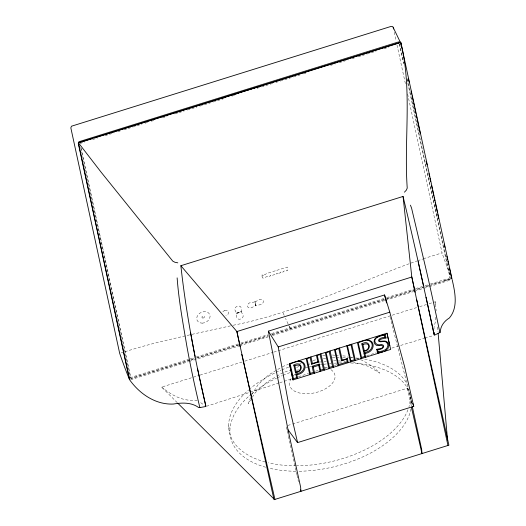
<?xml version="1.0" encoding="UTF-8"?>
<svg xmlns="http://www.w3.org/2000/svg" width="526" height="526" viewBox="0 0 526 526"><rect width="100%" height="100%" fill="white"/><g stroke="black" fill="none" stroke-linecap="round" stroke-linejoin="round"><path stroke-width="0.39" stroke-dasharray="2.63 1.97" d="M435.706 317.31L435.226 322.431L434.035 327.067A69.162 4.063 80.4 0 0 434.022 329.927M255.031 301.917L259.561 299.485A3.334 2.61 -25.6 0 1 263.283 301.076A3.334 2.61 -25.6 0 1 260.679 304.639L255.925 305.586L255.616 304.62M254.801 301.95L250.1 302.68A3.334 2.61 -25.6 0 0 247.496 306.244A3.334 2.61 -25.6 0 0 251.218 307.835L255.702 305.652L254.854 301.733M250.626 397.446L248.134 403.817L250.652 399.892M251.737 394.618L258.292 384.414L268.74 374.893L281.022 367.523M252.329 397.275L255.268 392.698L266.656 382.33L276.117 376.649M236.595 313.47L237.141 312.865L240.454 311.833L241.401 311.971L243.124 315.482A3.334 2.61 -25.6 0 1 240.52 319.045A3.334 2.61 -25.6 0 1 236.799 317.454L236.595 313.47L241.401 311.971M236.555 313.292L241.362 311.793L241.158 307.809A3.334 2.61 -25.6 0 0 237.436 306.217A3.334 2.61 -25.6 0 0 234.839 309.775L236.555 313.292L237.141 312.674M224.635 310.452L227.219 310.452L228.6 312.056L228.047 314.259L225.884 315.771M224.72 310.393L222.82 311.721M276.794 376.241L281.522 373.401L289.813 370.12M282.39 366.701L288.445 364.301M296.592 367.437L298.853 366.537M233.189 325.252C290.562 313.983 343.649 288.998 397.814 267.997A475.557 372.526 -25.6 0 1 410.247 263.362M206.442 406.289L278.951 382.987M279.727 382.737L292.2 378.727M298.439 376.721L308.578 373.467M315.593 371.211L319.492 369.956M121.171 352.907L124.136 351.966M124.879 351.73L134.538 348.764A475.557 372.526 -25.6 0 1 164.447 340.743L191.148 334.529M80.097 143.48L84.791 142.013M92.622 139.574L97.317 138.108M105.147 135.669L114.543 132.736M117.673 131.763L120.809 130.783M123.939 129.81L141.948 124.195M145.077 123.222L148.207 122.242M151.343 121.269L154.473 120.29M162.304 117.85L166.998 116.384M174.829 113.945L184.225 111.019M187.355 110.039L196.75 107.113M199.88 106.134L224.155 98.572M231.979 96.126L236.68 94.667M257.036 88.322L272.692 83.437M275.828 82.464L300.096 74.896M303.226 73.916L306.362 72.943M330.63 65.375L336.107 63.666M339.244 62.693L348.639 59.76M351.769 58.787L354.899 57.814M358.035 56.834L376.037 51.219M383.868 48.78L388.563 47.314M80.715 147.411L130.56 377.49L189.281 359.186M190.064 358.942L195.54 357.233M196.323 356.99L240.172 343.32M240.954 343.077L267.57 334.779M271.488 333.556L385.795 297.926M386.577 297.677L414.758 288.892M415.54 288.649L424.153 285.966M424.936 285.723L429.637 284.257M430.419 284.014L449.993 277.912L450.414 278.787L430.84 284.888M130.56 377.49L130.981 378.365L195.961 358.107M196.744 357.864L267.99 335.654M271.903 334.431L386.209 298.801M386.991 298.558L430.058 285.131M189.847 360.277L130.81 378.681M190.596 360.047L195.12 358.633M196.599 358.173L239.093 344.925M240.487 344.491L268.332 335.812M271.922 334.694L451.709 278.649M444.437 280.917L450.256 279.102M130.56 379.765L188.597 361.671M189.386 361.428L238.797 346.023M239.58 345.779L268.602 336.732M272.521 335.509L384.677 300.55M385.466 300.307L413.699 291.503M414.481 291.259L423.114 288.57M423.897 288.327L428.605 286.854M429.387 286.611L451.347 279.766M177.229 402.62L161.633 387.083L199.275 375.347M200.064 375.104L243.985 361.415M244.768 361.171L273.001 352.367M273.783 352.124L391.429 315.449M392.212 315.205L416.526 307.625M419.663 306.645L428.295 303.956M429.078 303.712L435.35 301.76L436.139 310.721M287.742 425.488L291.647 424.272M292.43 424.028L407.223 388.241L409.07 392.054L411.036 398.09M407.63 94.029L442.044 252.894L427.197 257.536A475.557 372.526 -25.6 0 0 423.502 258.753M324.996 368.292L327.356 367.582M334.431 365.438L336.791 364.728M356.45 358.785L359.6 357.838M366.675 355.701L376.116 352.847M391.844 348.094L424.087 338.349M424.877 338.113L433.523 335.503M307.381 364.551L310.485 363.828M230.519 325.857L191.891 334.365M322.701 355.819L325.14 355.622M318.269 362.138L320.702 361.941M323.937 361.671L326.37 361.474M333.655 360.882L336.081 360.685M332.465 355.03L334.858 355.221M335.654 355.287L339.645 355.609M342.827 355.865L347.614 356.253M338.455 360.875L340.822 361.066M343.978 361.323L345.556 361.454M240.454 311.642L241.362 311.793M351.453 357.187L352.979 357.614M360.593 359.777L362.112 360.211L372.645 366.431L379.851 373.112L368.378 366.333L353.452 362.092M197.25 400.878L196.717 400.687A53.843 15.169 64.7 0 0 194.666 400.141C182.259 401.41 170.924 394.658 161.633 387.083M289.326 326.475L290.536 328.895L289.326 326.475A114.76 13.104 72.7 0 1 288.708 325.213M255.393 304.659L255.702 305.652M408.886 391.311L394.638 335.147M390.036 316.823L394.454 334.411M411.575 402.771L410.326 397.314A92.444 51.423 -12.9 0 1 408.991 406.624M228.652 425.882L229.901 431.333M409.241 392.81L412.266 406.381M407.223 388.241L411.049 405.658M286.354 426.77L287.051 429.959M287.229 430.755L288.281 435.535M288.452 436.33L296.855 474.57M297.026 475.366L298.426 481.737M399.53 43.901L403.692 63.14M406.993 78.367L450.414 278.787M399.28 43.829L403.62 63.87M406.92 79.097L449.993 277.912M394.237 32.218L396.15 41.048M397.018 45.065L405.717 85.199M255.071 301.668L255.925 305.586M81.136 148.286L130.981 378.365M437.579 327.027L438.013 331.919M435.35 301.76L435.574 305.922M288.09 323.911A114.76 13.104 72.7 0 1 285.519 318.355M284.191 315.376A114.76 13.104 72.7 0 1 282.843 312.266M410.984 263.092A475.557 372.526 -25.6 0 1 416.868 261.014M417.605 260.764A475.557 372.526 -25.6 0 1 422.766 259.002M450.151 274.835A68.617 7.837 72.7 0 1 442.044 252.894M200.662 402.673A69.162 19.482 64.7 0 1 204.364 405.414M410.142 394.138A92.444 51.423 -12.9 0 1 410.28 395.723M407.933 409.774A92.444 51.423 -12.9 0 1 297.012 465.806M296.23 465.806A92.444 51.423 -12.9 0 1 268.438 462.827M265.189 462.006A92.444 51.423 -12.9 0 1 248.496 390.003M249.12 389.457A92.444 51.423 -12.9 0 1 275.262 372.77M275.979 372.434A92.444 51.423 -12.9 0 1 281.101 370.146M281.851 369.831A92.444 51.423 -12.9 0 1 288.721 367.148M299.557 363.644A92.444 51.423 -12.9 0 1 301.109 363.21M312.924 360.422A92.444 51.423 -12.9 0 1 316.093 359.83M323.312 358.719A92.444 51.423 -12.9 0 1 325.765 358.416M332.32 357.792A92.444 51.423 -12.9 0 1 335.575 357.588M336.384 357.548A92.444 51.423 -12.9 0 1 339.592 357.437M342.755 357.391A92.444 51.423 -12.9 0 1 348.633 357.496M349.468 357.535A92.444 51.423 -12.9 0 1 352.788 357.726M356.056 358.002A92.444 51.423 -12.9 0 1 359.265 358.357M364.689 359.173A92.444 51.423 -12.9 0 1 407.17 384.269M330.926 369.673A23.197 12.907 -12.9 0 1 314.831 392.79A23.197 12.907 -12.9 0 1 291.2 378.424M293.021 376.11A23.197 12.907 -12.9 0 1 295.441 373.907M323.628 366.977A23.197 12.907 -12.9 0 1 327.645 368.042M411.47 400.385A92.444 51.423 -12.9 0 1 411.437 405.816M410.997 408.932A92.444 51.423 -12.9 0 1 297.479 471.263M295.796 471.257A92.444 51.423 -12.9 0 1 269.68 468.285M265.643 467.233A92.444 51.423 -12.9 0 1 251.007 394.368M251.645 393.829A92.444 51.423 -12.9 0 1 276.512 378.22M277.228 377.885A92.444 51.423 -12.9 0 1 282.35 375.597M283.1 375.281A92.444 51.423 -12.9 0 1 289.971 372.599M296.986 370.238A92.444 51.423 -12.9 0 1 298.505 369.771M305.481 367.838A92.444 51.423 -12.9 0 1 308.63 367.069M309.42 366.885A92.444 51.423 -12.9 0 1 311.004 366.537M320.485 364.761A92.444 51.423 -12.9 0 1 322.925 364.393M323.74 364.281A92.444 51.423 -12.9 0 1 328.658 363.683M329.48 363.604A92.444 51.423 -12.9 0 1 331.117 363.446M334.385 363.19A92.444 51.423 -12.9 0 1 338.442 362.966M339.244 362.933A92.444 51.423 -12.9 0 1 341.637 362.868M350.717 362.986A92.444 51.423 -12.9 0 1 409.103 391.166M262.033 276.347L262.336 277.853L263.342 278.109L268.418 275.959L268.53 276.492L270.39 275.907L270.279 275.381L270.699 275.249L270.818 275.775L275.88 274.197L275.769 273.671L276.426 273.461L276.545 273.993L278.379 273.415L278.267 272.889L278.898 272.692L279.01 273.224L280.746 272.678L280.634 272.152L281.522 271.876L281.64 272.402L283.382 271.857L283.271 271.331L286.249 270.403L286.368 270.929L287.807 270.476L287.281 267.083L275.92 270.62L275.933 270.975L275.486 270.758L266.439 273.579L265.459 274.44L264.374 274.224L262.02 274.953L262.047 275.65L263.697 275.137L262.033 276.347M202.97 318.059A1.315 1.032 -25.6 0 0 204.39 316.422A1.315 1.032 -25.6 0 0 202.24 316.428A1.315 1.032 -25.6 0 0 202.97 318.059M202.175 323.155A6.956 5.451 -25.6 0 0 209.723 314.489A6.956 5.451 -25.6 0 0 198.315 314.541A6.956 5.451 -25.6 0 0 202.175 323.155"/><path stroke-width="0.79" d="M177.137 277.873C178.794 300.76 183.055 323.451 186.842 346.082A766.316 261.264 61.5 0 0 199.867 407.578L205.659 406.539L205.804 405.908A798.599 224.95 64.7 0 1 197.5 368.542C190.451 334.536 184.633 300.247 180.865 265.715L403.047 196.448A793.254 46.571 80.4 0 1 418.177 261.665L434.312 335.259L440.236 332.314C440.426 326.179 444.227 321.057 449.362 317.993C458.448 307.368 454.944 291.871 452.13 279.523M347.502 345.878L350.881 360.849L350.454 361.98L346.792 345.753L350.993 344.786L351.716 344.214L355.379 360.448L354.373 359.758L350.993 344.786M335.233 349.744L338.593 364.636L338.133 365.82L334.47 349.593L335.233 349.744L339.526 348.015L342.268 360.178L341.519 360.803L338.77 348.639M290.128 363.808L293.488 378.694L293.021 379.884L390.693 349.435L386.965 333.228L289.359 363.657L293.021 379.884L289.359 363.657L290.128 363.808C294.1 362.822 299.386 359.311 302.884 363.223A7.607 6.174 -26.5 0 1 303.975 368.062C303.114 371.849 299.241 373.401 295.796 374.006L296.631 377.714L297.696 378.424L296.855 374.716L295.796 374.006M358.186 342.597L361.546 357.476L361.079 358.666L357.417 342.439L358.186 342.597C362.158 341.604 367.444 338.093 370.942 342.005A7.607 6.174 -26.5 0 1 372.033 346.844C371.172 350.632 367.299 352.183 363.847 352.788L364.689 356.497L365.754 357.213L364.912 353.498L363.847 352.788M306.987 358.627L310.314 373.381L309.788 374.657L306.125 358.43L306.987 358.627L310.143 357.641L310.958 356.924L312.437 363.492L311.622 364.209L310.143 357.641M319.216 364.077L320.59 370.172L320.064 371.455L318.69 365.353L319.216 364.077L312.096 366.3L313.47 372.395L314.62 373.151L313.246 367.049L312.096 366.3M326.133 352.663L329.46 367.404L328.928 368.693L325.265 352.459L326.133 352.663L329.23 351.697L330.058 350.967L333.721 367.194L332.557 366.438L329.23 351.697M377.596 353.11L378.102 351.94L377.569 349.573L376.734 349.317L377.596 353.11L382.52 351.986M413.778 406.322L297.532 442.622L288.031 429.781L268.352 331.163L384.552 294.941L389.792 312.168L404.494 366.287L413.732 406.401L412.746 403.376M404.448 192.181L406.381 190.09L407.229 188.065C403.81 139.548 412.575 90.117 400.733 42.251L78.374 142.743L129.777 380.009C139.706 393.915 155.689 404.882 173.35 404.04C181.891 402.62 191.392 402.16 198.749 407.597L199.867 407.578M320.104 354.537L320.919 353.814L324.581 370.048L323.431 369.291L320.104 354.537L317.263 355.418L316.402 355.228L317.882 361.796L318.743 361.987L317.263 355.418M295.441 372.428C302.332 371.494 302.877 362.545 294.836 365.774L293.778 365.057C302.161 360.008 304.436 372.276 295.441 372.428L293.778 365.057M363.499 351.21C370.389 350.283 370.935 341.335 362.894 344.556L361.835 343.846C370.219 338.797 372.493 351.059 363.499 351.21L361.835 343.846M346.595 359.219L347.344 358.594L348.265 362.664L347.213 361.954L346.595 359.219L341.519 360.803M377.569 349.573C380.535 350.684 387.195 345.727 381.455 344.418C375.63 346.706 371.685 339.454 378.023 337.008A17.996 14.616 -26.5 0 1 383.868 335.207L385.249 334.595L386.012 337.994L383.868 338.415A16.917 13.742 -26.5 0 0 380.114 339.586L379.542 340.322A1.256 1.019 -26.5 0 0 379.726 341.131C382.218 341.716 385.841 339.75 387.807 342.709A6.746 5.477 -26.5 0 1 388.773 346.147L387.892 348.607L384.71 351.302M219.493 98.822L239.415 92.615M239.757 92.51L259.673 86.303M79.676 142.605L92.984 138.456M94.549 137.963L399.109 43.027M297.578 442.544L288.294 402.508L278.241 346.943L389.792 312.168M312.437 363.492L317.882 361.796M311.622 364.209L318.743 361.987M313.246 367.049L318.69 365.353M342.268 360.178L347.344 358.594M296.855 374.716C300.438 374.216 303.989 372.106 304.889 368.404A8.482 6.891 -26.5 0 0 303.673 363.006L301.299 361.369L298.255 360.882M364.912 353.498C368.496 353.005 372.046 350.888 372.947 347.186A8.482 6.891 -26.5 0 0 371.724 341.788L369.357 340.151L366.313 339.664M310.314 373.381L313.47 372.395M320.59 370.172L323.431 369.291M329.46 367.404L332.557 366.438M293.488 378.694L296.631 377.714M338.593 364.636L347.213 361.954M350.881 360.849L354.373 359.758M361.546 357.476L364.689 356.497M378.102 351.94C381.751 351.23 387.189 350.494 387.813 345.898A5.825 4.734 -26.5 0 0 386.972 342.932C384.96 339.842 381.297 342.788 378.917 341.367A2.17 1.762 -26.5 0 1 378.602 339.98L380.042 338.501A17.726 14.399 -26.5 0 1 383.651 337.409L384.887 337.166L386.012 337.994M376.734 349.317L381.679 348.304L382.895 347.18A1.802 1.466 -26.5 0 0 382.81 346.075C380.758 344.241 377.241 346.884 375.235 344.458C372.618 341.92 374.768 337.574 377.878 336.633A18.818 15.287 -26.5 0 1 385.249 334.602M177.801 262.836L174.882 262.257L172.778 261.152L101.314 172.436L78.374 142.743M400.273 42.179L398.412 41.968L78.9 141.744L78.289 143.414L129.357 379.134A68.617 7.837 72.7 0 1 119.685 353.38L70.839 127.89L71.451 126.22L390.963 26.445L392.823 26.662L400.648 42.922L401.338 46.13M177.801 403.199L273.704 498.72M180.865 265.715L236.897 331.544L274 499.7L448.902 445.174L416.75 299.879M268.352 331.163L278.241 346.943M410.425 205.153L411.562 208.079L426.52 271.363A766.316 94.055 83.3 0 1 439.92 332.741M300.537 489.857L300.931 491.304L300.629 487.142L288.031 429.781M384.552 294.941L386.557 302.95M386.972 333.228L389.792 345.51M205.804 405.908L197.5 368.542M384.427 335.128L384.887 337.166M362.894 344.556L364.255 350.586M294.836 365.774L296.197 371.803M418.177 261.665L423.417 285.204M412.266 406.381L421.668 449.408L421.97 453.57L411.391 407.242M447.928 445.423L411.799 277.024L403.047 196.448M241.789 354.419L274.927 499.352M400.733 42.251L451.959 278.721M408.459 79.005L409.156 82.214M411.069 91.031L411.759 94.239M412.108 95.844L413.324 101.452M413.673 103.057L414.37 106.265M414.712 107.869L415.928 113.478M416.276 115.082L416.973 118.291M417.322 119.895L420.274 133.525M426.349 161.587L427.046 164.796M428.96 173.613L429.65 176.821M429.998 178.426L430.695 181.634M431.563 185.639L432.26 188.847M432.602 190.451L433.818 196.066M434.167 197.664L434.864 200.873M435.212 202.477L437.468 212.899M437.816 214.503L438.684 218.514M444.24 244.169L444.937 247.378M446.85 256.195L447.541 259.403M447.889 261.008L448.586 264.216M449.454 268.227L450.151 271.429M450.493 273.033L451.709 278.649M393.192 27.405L393.54 29.009M415.093 292.226L411.825 277.018L236.871 331.558L240.132 346.765M190.557 332.616L195.034 356.404M438.158 333.55L447.58 440.334M426.073 297.295A798.599 46.886 80.4 0 1 434.141 334.727M434.206 333.767A69.162 4.063 80.4 0 1 434.121 332.379"/></g></svg>
